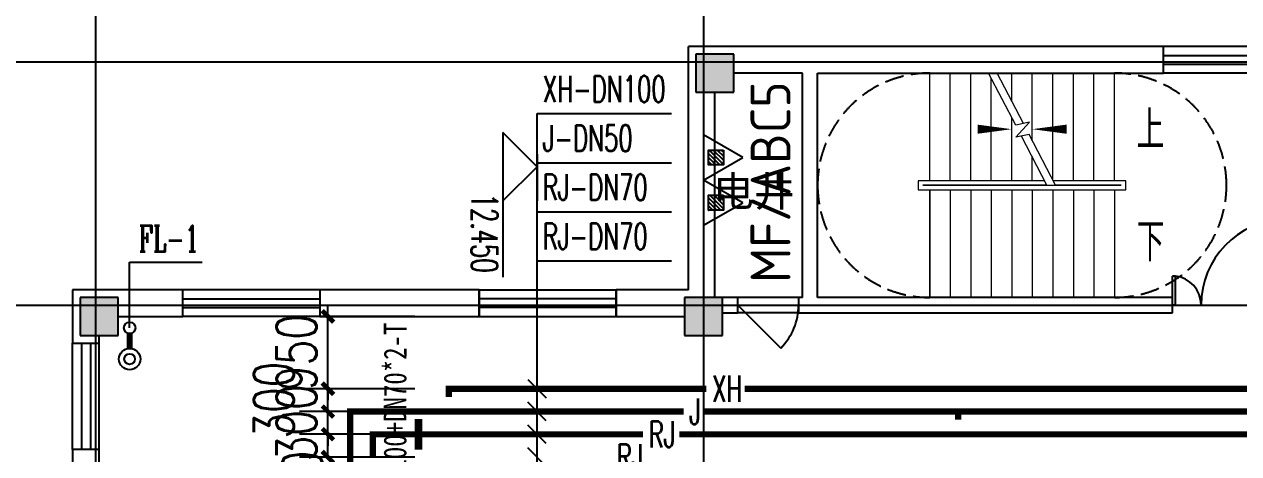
# Model space of a CAD drawing. Extents: x 0 to 2838408, y -923048 to 203859.
# Drawn here: x 2344281 to 2360257, y -678496 to -672850 of the extents above; entities that cross this region are included whole.
import ezdxf
from ezdxf.enums import TextEntityAlignment as Align

# ---------------------------------------------------------------- set-up
doc = ezdxf.new("R2010")
doc.units = 0
doc.header["$LTSCALE"] = 1000
doc.linetypes.add('DASH', pattern=[0.35, 0.25, -0.1])
doc.layers.add('A-FLOR-STRS', color=8, linetype='Continuous', lineweight=0)
for name, color, linetype in [('CLAYER', 7, 'Continuous'), ('COLUMN', 9, 'Continuous'), ('DIM_SYMB', 3, 'Continuous'), ('DIM_废水', 3, 'Continuous'), ('DIM_热给水', 3, 'Continuous'), ('DOOR_FIRE', 4, 'Continuous'), ('DOTE', 8, 'Continuous'), ('EQUIP_污水', 7, 'Continuous'), ('EQUIP_灭火器', 7, 'Continuous'), ('PIPE-废水', 31, 'Continuous'), ('PIPE-消防', 1, 'Continuous'), ('PIPE-热给水', 5, 'Continuous'), ('PIPE-给水', 3, 'Continuous'), ('PUB_HATCH', 8, 'Continuous'), ('PUB_TEXT', 7, 'Continuous'), ('STAIR', 2, 'Continuous'), ('TEXT_消防', 7, 'Continuous'), ('TEXT_灭火器', 7, 'Continuous'), ('TEXT_热给水', 7, 'Continuous'), ('TEXT_给水', 7, 'Continuous'), ('TWT_DIM', 3, 'Continuous'), ('TWT_ELEV', 3, 'Continuous'), ('VPIPE-废水', 31, 'Continuous'), ('WALL', 9, 'Continuous'), ('WINDOW', 4, 'Continuous'), ('XREF', 8, 'Continuous'), ('抗震支吊架', 2, 'Continuous')]:
    doc.layers.add(name, color=color, linetype=linetype)
doc.styles.add('_TCH_DIM', font='SIMPLEX', dxfattribs={"bigfont": 'GBCBIG'})
doc.styles.add('_TCH_DIM_T3', font='SIMPLEX', dxfattribs={"width": 0.75, "bigfont": 'HZTXT'})
doc.styles.add('_TWT_DIM_ELE', font='SIMPLEX', dxfattribs={"width": 0.8, "height": 2.3, "bigfont": 'HZTXT'})
doc.styles.add('_TWT_PIPEDN', font='SIMPLEX', dxfattribs={"width": 0.8, "height": 2.3, "bigfont": 'HZTXT'})
doc.styles.add('_TWT_PIPETEXT', font='SIMPLEX', dxfattribs={"width": 0.8, "height": 2.3, "bigfont": 'HZTXT'})
doc.styles.add('_TWT_SERIAL', font='COMPLEX', dxfattribs={"width": 0.8, "height": 2.3, "bigfont": 'HZTXT'})
doc.styles.add('kzcad', font='', dxfattribs={"width": 0.8})
doc.styles.get("Standard").update_dxf_attribs({"font": 'geniso.shx', "bigfont": 'hztxt.shx'})
doc.styles.add('黑体', font='')
doc.styles.get('kzcad').set_extended_font_data('SimSun')
doc.styles.get('黑体').set_extended_font_data('SimHei')
doc.dimstyles.new('_TWT_ARCH&&150', dxfattribs={"dimtxt": 525, "dimasz": 150, "dimexe": 375, "dimexo": 450, "dimgap": 150, "dimtad": 1, "dimdec": 0, "dimzin": 0, "dimdsep": 46, "dimtxsty": '_TCH_DIM_T3', "dimblk": 'ARCHTICK', "dimcen": 0.09, "dimclrt": 7, "dimazin": 2, "dimtfac": 1, "dimtdec": 0, "dimtix": 1, "dimtmove": 2, "dimatfit": 3, "dimfxl": 1, "dimtolj": 1, "dimtzin": 0, "dimarcsym": 0})

# ---------------------------------------------------------------- blocks, each defined once
blk = doc.blocks.new('$DorLib2D$00000114')
at = {"color": 0}
blk.add_line((0.5, 0), (-0.207, 0.707), dxfattribs=at)
blk.add_arc((0.5, 0), 1, 135, 180, dxfattribs=at)
blk = doc.blocks.new('$DorLib2D$00000225')
at = {"color": 0}
for p, q in [((0.475, -0.001), (0.475, 0.752)), ((0.475, 0.752), (0.5, 0.752)), ((0.5, -0.001), (0.5, 0.752)), ((-0.5, 0), (-0.5, 0.252)), ((-0.475, 0.252), (-0.5, 0.252)), ((-0.475, 0), (-0.475, 0.252)), ((-0.475, 0), (-0.5, 0)), ((0.475, -0.001), (0.5, -0.001))]:
    blk.add_line(p, q, dxfattribs=at)
for centre, radius, start, end in [((0.505, -0.002), 0.755, 92.2493, 179.7238), ((-0.501, 0.003), 0.251, 359.7899, 84.0974)]:
    blk.add_arc(centre, radius, start, end, dxfattribs=at)
blk = doc.blocks.new('$WINLIB2D$00000001')
at = {"color": 0}
for points in [[(-0.5, 0.5), (-0.5, -0.5)], [(-0.5, 0.5), (0.5, 0.5)], [(0.5, -0.5), (0.5, 0.5)], [(0.5, 0.1667), (-0.5, 0.1667)], [(0.5, -0.1667), (-0.5, -0.1667)], [(-0.5, -0.5), (0.5, -0.5)]]:
    blk.add_lwpolyline(points, dxfattribs=at)
blk = doc.blocks.new('4F1')
at = {"layer": 'PUB_HATCH'}
for points in [[(2353616.7, -673241.3), (2353116.7, -673241.3), (2353116.7, -673741.3), (2353616.7, -673741.3)], [(2345516.7, -676441.3), (2345016.7, -676441.3), (2345016.7, -676941.3), (2345516.7, -676941.3)], [(2353466.7, -676441.3), (2352966.7, -676441.3), (2352966.7, -676941.3), (2353466.7, -676941.3)]]:
    blk.add_hatch(color=256, dxfattribs=at).paths.add_polyline_path(points)
at = {"layer": 'A-FLOR-STRS'}
for p, q in [((2356191.7, -673491.3), (2354716.7, -673491.3)), ((2354716.7, -673491.3), (2354716.7, -676441.3)), ((2356967.2, -673491.3), (2356191.7, -673491.3)), ((2356191.7, -674906.3), (2356191.7, -673491.3)), ((2356191.7, -674906.3), (2356191.7, -673491.3)), ((2356461.7, -674906.3), (2356461.7, -673491.3)), ((2356731.7, -674906.3), (2356731.7, -673491.3)), ((2357324, -674178), (2356967.2, -673491.3)), ((2358621.7, -673491.3), (2357079.9, -673491.3)), ((2357425.1, -674155.6), (2357079.9, -673491.3)), ((2357271.7, -673860.5), (2357271.7, -673491.3)), ((2357541.7, -674380.2), (2357541.7, -673491.3)), ((2357811.7, -674899.8), (2357811.7, -673491.3)), ((2358081.7, -674906.3), (2358081.7, -673491.3)), ((2358351.7, -674906.3), (2358351.7, -673491.3)), ((2358621.7, -674906.3), (2358621.7, -673491.3)), ((2357001.7, -674906.3), (2357001.7, -673557.8)), ((2357271.7, -674906.3), (2357271.7, -674077.4)), ((2357506.3, -674137.7), (2357324, -674178)), ((2357324.5, -674335.8), (2357506.3, -674137.7)), ((2357498.7, -674297.3), (2357324.5, -674335.8)), ((2357733.6, -674966.3), (2357397.6, -674319.7)), ((2357846.3, -674966.3), (2357498.7, -674297.3)), ((2357541.7, -674906.3), (2357541.7, -674597)), ((2357702.4, -674906.3), (2356041.7, -674906.3)), ((2356041.7, -674906.3), (2356041.7, -675026.3)), ((2357733.6, -674966.3), (2356101.7, -674966.3)), ((2356101.7, -674966.3), (2356101.7, -674966.3)), ((2356101.7, -674966.3), (2357733.6, -674966.3)), ((2357733.6, -674966.3), (2356191.7, -674966.3)), ((2356191.7, -674966.3), (2358621.7, -674966.3)), ((2358771.7, -674906.3), (2357815.1, -674906.3)), ((2358621.7, -674966.3), (2357846.3, -674966.3)), ((2358711.7, -674966.3), (2357846.3, -674966.3)), ((2357846.3, -674966.3), (2358711.7, -674966.3)), ((2358621.7, -674966.3), (2358621.7, -674966.3)), ((2358711.7, -674966.3), (2358711.7, -674966.3)), ((2358771.7, -675026.3), (2358771.7, -674906.3)), ((2356041.7, -675026.3), (2358771.7, -675026.3)), ((2356191.7, -675026.3), (2356191.7, -676441.3)), ((2356191.7, -676441.3), (2356191.7, -675026.3)), ((2356461.7, -675026.3), (2356461.7, -676441.3)), ((2356731.7, -675026.3), (2356731.7, -676441.3)), ((2357001.7, -675026.3), (2357001.7, -676441.3)), ((2357271.7, -675026.3), (2357271.7, -676441.3)), ((2357541.7, -675026.3), (2357541.7, -676441.3)), ((2357811.7, -675026.3), (2357811.7, -676441.3)), ((2358081.7, -675026.3), (2358081.7, -676441.3)), ((2358351.7, -675026.3), (2358351.7, -676441.3)), ((2358621.7, -675026.3), (2358621.7, -676441.3)), ((2354716.7, -676441.3), (2356191.7, -676441.3)), ((2356191.7, -676441.3), (2358621.7, -676441.3))]:
    blk.add_line(p, q, dxfattribs=at)
at = {"layer": 'COLUMN'}
for p, q in [((2353616.7, -673241.3), (2353116.7, -673241.3)), ((2353116.7, -673241.3), (2353116.7, -673741.3)), ((2353616.7, -673741.3), (2353616.7, -673241.3)), ((2353116.7, -673741.3), (2353616.7, -673741.3)), ((2345516.7, -676441.3), (2345016.7, -676441.3)), ((2345016.7, -676441.3), (2345016.7, -676941.3)), ((2345516.7, -676941.3), (2345516.7, -676441.3)), ((2353466.7, -676441.3), (2352966.7, -676441.3)), ((2352966.7, -676441.3), (2352966.7, -676941.3)), ((2353466.7, -676941.3), (2353466.7, -676441.3)), ((2345016.7, -676941.3), (2345516.7, -676941.3)), ((2352966.7, -676941.3), (2353466.7, -676941.3))]:
    blk.add_line(p, q, dxfattribs=at)
at = {"layer": 'DIM_SYMB'}
for points in [[(2358756.7, -675703.8, 0, 0, 0), (2355454.2, -675703.8, 0, 0, 0), (2355454.2, -674228.8, 0, 0, 0), (2357271.7, -674228.8, 0, 120, 0), (2356821.7, -674228.8, 0, 0, 0)], [(2358756.7, -674228.8, 0, 0, 0), (2357541.7, -674228.8, 0, 120, 0), (2357991.7, -674228.8, 0, 0, 0)]]:
    blk.add_lwpolyline(points, format="xyseb", dxfattribs=at)
at = {"layer": 'DOOR_FIRE'}
for p, q in [((2354466.7, -676441.3, 100), (2353666.7, -676441.3, 100)), ((2354466.7, -676641.3, 100), (2353666.7, -676641.3, 100))]:
    blk.add_line(p, q, dxfattribs=at)
at = {"layer": 'DOTE'}
for p, q in [((2345216.7, -606941.3), (2345216.7, -690141.3)), ((2353216.7, -606941.3), (2353216.7, -690141.3)), ((2343216.7, -673341.3), (2364264.3, -673341.3)), ((2343216.7, -676541.3), (2453916.7, -676541.3))]:
    blk.add_line(p, q, dxfattribs=at)
at = {"layer": 'STAIR', "color": 9, "linetype": 'DASH'}
for p, q in [((2354716.7, -674966.3), (2354716.7, -674966.3)), ((2360096.7, -674966.3), (2360096.7, -674966.3))]:
    blk.add_line(p, q, dxfattribs=at)
for points in [[(2356191.7, -673491.3, 0.4142136), (2354716.7, -674966.3)], [(2358621.7, -673491.3, -0.4142136), (2360096.7, -674966.3)], [(2356191.7, -676441.3, -0.4142136), (2354716.7, -674966.3)], [(2358621.7, -676441.3, 0.4142136), (2360096.7, -674966.3)]]:
    blk.add_lwpolyline(points, format="xyb", dxfattribs=at)
at = {"layer": 'WALL'}
for p, q in [((2354616.7, -673141.3), (2353016.7, -673141.3)), ((2353016.7, -676341.3), (2353016.7, -673141.3)), ((2359266.7, -673141.3), (2354616.7, -673141.3)), ((2359266.7, -673491.3), (2359266.7, -673141.3)), ((2354516.7, -673491.3), (2353616.7, -673491.3)), ((2354516.7, -676441.3), (2354516.7, -673491.3)), ((2354716.7, -676441.3), (2354716.7, -673491.3)), ((2354716.7, -673491.3), (2359266.7, -673491.3)), ((2353366.7, -676441.3), (2353366.7, -673741.3)), ((2344916.7, -676341.3), (2344916.7, -677041.3)), ((2346366.7, -676341.3), (2344916.7, -676341.3)), ((2346366.7, -676691.3), (2346366.7, -676341.3)), ((2350266.7, -676341.3), (2348166.7, -676341.3)), ((2348166.7, -676341.3), (2348166.7, -676691.3)), ((2350266.7, -676691.3), (2350266.7, -676341.3)), ((2353016.7, -676341.3), (2352066.7, -676341.3)), ((2352066.7, -676341.3), (2352066.7, -676691.3)), ((2353666.7, -676441.3), (2353466.7, -676441.3)), ((2353666.7, -676641.3), (2353666.7, -676441.3)), ((2354516.7, -676441.3), (2354466.7, -676441.3)), ((2354466.7, -676441.3), (2354466.7, -676641.3)), ((2359386.7, -676441.3), (2354716.7, -676441.3)), ((2359386.7, -676641.3), (2359386.7, -676441.3)), ((2345516.7, -676691.3), (2346366.7, -676691.3)), ((2348166.7, -676691.3), (2350266.7, -676691.3)), ((2352066.7, -676691.3), (2352966.7, -676691.3)), ((2353466.7, -676641.3), (2353666.7, -676641.3)), ((2354466.7, -676641.3), (2354616.7, -676641.3)), ((2354616.7, -676641.3), (2359386.7, -676641.3)), ((2344916.7, -677041.3), (2345266.7, -677041.3)), ((2345266.7, -677041.3), (2345266.7, -676941.3)), ((2345266.7, -678441.3), (2344916.7, -678441.3)), ((2344916.7, -678441.3), (2344916.7, -678941.3)), ((2345266.7, -678841.3), (2345266.7, -678441.3))]:
    blk.add_line(p, q, dxfattribs=at)
at = {"layer": 'DOOR_FIRE', "zscale": 200, "rotation": 180}
for name, p, xscale, yscale in [('$DorLib2D$00000225', (2360136.7, -676541.3), -1500, -1500), ('$DorLib2D$00000114', (2354066.7, -676541.3), 800, 800)]:
    blk.add_blockref(name, p, dxfattribs=dict(at, xscale=xscale, yscale=yscale))
at = {"layer": 'WINDOW', "yscale": -350}
for p, xscale, zscale, rotation in [((2359966.7, -673316.3), 1400, 1400, 180), ((2347266.7, -676516.3), 1800, 1800, 180), ((2351166.7, -676516.3), -1800, -1800, 180), ((2345091.7, -677741.3), 1400, 1400, 89.99999999999444)]:
    blk.add_blockref('$WINLIB2D$00000001', p, dxfattribs=dict(at, xscale=xscale, zscale=zscale, rotation=rotation))
at = {"layer": 'CLAYER', "style": '黑体'}
blk.add_text('电井', height=394.3, dxfattribs=at).set_placement((2353339.4, -675242.4))
at = {"layer": 'PUB_TEXT', "color": 7, "style": '_TCH_DIM'}
for s, p in [('上', (2358914.2, -674491.3)), ('下', (2358914.2, -675966.3))]:
    blk.add_text(s, height=506.4, dxfattribs=at).set_placement(p)
blk = doc.blocks.new('_ArchTick')
at = {"color": 0, "linetype": 'ByBlock', "const_width": 0.4}
blk.add_lwpolyline([(-0.5, -0.5), (0.5, 0.5)], dxfattribs=at)
blk = doc.blocks.new('*D3027')
at = {"layer": 'Defpoints', "color": 0, "linetype": 'ByBlock', "transparency": 16777216}
for p in [(2348275, -678241), (2349867, -678241), (2349867, -678541)]:
    blk.add_point(p, dxfattribs=at)
at = {"layer": 'TWT_DIM', "color": 0, "linetype": 'ByBlock', "lineweight": -2, "transparency": 16777216}
for p, q in [((2349417, -678241), (2347900, -678241)), ((2348275, -678541), (2348275, -678241)), ((2349417, -678541), (2347900, -678541))]:
    blk.add_line(p, q, dxfattribs=at)
at = {"layer": 'TWT_DIM', "color": 0, "linetype": 'ByBlock', "lineweight": -2, "transparency": 16777216, "xscale": 150, "yscale": 150, "zscale": 150}
for p, rotation in [((2348275, -678241), 90), ((2348275, -678541), 270)]:
    blk.add_blockref('_ArchTick', p, dxfattribs=dict(at, rotation=rotation))
at = {"layer": 'TWT_DIM', "color": 7, "linetype": 'ByBlock', "transparency": 16777216, "insert": (2347938, -678961), "char_height": 525, "attachment_point": 5, "rotation": 90, "style": '_TCH_DIM_T3'}
blk.add_mtext('\\A1;300', dxfattribs=at)
blk = doc.blocks.new('*D3028')
at = {"layer": 'Defpoints', "color": 0, "linetype": 'ByBlock', "transparency": 16777216}
for p in [(2348275, -677941), (2349867, -677941), (2349867, -678241)]:
    blk.add_point(p, dxfattribs=at)
at = {"layer": 'TWT_DIM', "color": 0, "linetype": 'ByBlock', "lineweight": -2, "transparency": 16777216}
for p, q in [((2348275, -677941), (2348275, -677791)), ((2349417, -677941), (2347900, -677941)), ((2348275, -678241), (2348275, -677941)), ((2349417, -678241), (2347900, -678241)), ((2348275, -678241), (2348275, -678391))]:
    blk.add_line(p, q, dxfattribs=at)
at = {"layer": 'TWT_DIM', "color": 0, "linetype": 'ByBlock', "lineweight": -2, "transparency": 16777216, "xscale": 150, "yscale": 150, "zscale": 150}
for p, rotation in [((2348275, -677941), 270), ((2348275, -678241), 90)]:
    blk.add_blockref('_ArchTick', p, dxfattribs=dict(at, rotation=rotation))
at = {"layer": 'TWT_DIM', "color": 7, "linetype": 'ByBlock', "transparency": 16777216, "insert": (2347863, -678091), "char_height": 525, "attachment_point": 5, "rotation": 90, "style": '_TCH_DIM_T3'}
blk.add_mtext('\\A1;300', dxfattribs=at)
blk = doc.blocks.new('*D3029')
at = {"layer": 'Defpoints', "color": 0, "linetype": 'ByBlock', "transparency": 16777216}
for p in [(2348275, -677641), (2349867, -677641), (2349867, -677941)]:
    blk.add_point(p, dxfattribs=at)
at = {"layer": 'TWT_DIM', "color": 0, "linetype": 'ByBlock', "lineweight": -2, "transparency": 16777216}
for p, q in [((2349417, -677641), (2347900, -677641)), ((2348275, -677941), (2348275, -677641)), ((2349417, -677941), (2347900, -677941))]:
    blk.add_line(p, q, dxfattribs=at)
at = {"layer": 'TWT_DIM', "color": 0, "linetype": 'ByBlock', "lineweight": -2, "transparency": 16777216, "xscale": 150, "yscale": 150, "zscale": 150}
for p, rotation in [((2348275, -677641), 90), ((2348275, -677941), 270)]:
    blk.add_blockref('_ArchTick', p, dxfattribs=dict(at, rotation=rotation))
at = {"layer": 'TWT_DIM', "color": 7, "linetype": 'ByBlock', "transparency": 16777216, "insert": (2347563, -677791), "char_height": 525, "attachment_point": 5, "rotation": 90, "style": '_TCH_DIM_T3'}
blk.add_mtext('\\A1;300', dxfattribs=at)
blk = doc.blocks.new('*D3030')
at = {"layer": 'Defpoints', "color": 0, "linetype": 'ByBlock', "transparency": 16777216}
for p in [(2348275, -676691), (2349867, -676691), (2349867, -677641)]:
    blk.add_point(p, dxfattribs=at)
at = {"layer": 'TWT_DIM', "color": 0, "linetype": 'ByBlock', "lineweight": -2, "transparency": 16777216}
for p, q in [((2348275, -676691), (2348275, -676541)), ((2349417, -676691), (2347900, -676691)), ((2348275, -677641), (2348275, -676691)), ((2349417, -677641), (2347900, -677641)), ((2348275, -677641), (2348275, -677791))]:
    blk.add_line(p, q, dxfattribs=at)
at = {"layer": 'TWT_DIM', "color": 0, "linetype": 'ByBlock', "lineweight": -2, "transparency": 16777216, "xscale": 150, "yscale": 150, "zscale": 150}
for p, rotation in [((2348275, -676691), 270), ((2348275, -677641), 90)]:
    blk.add_blockref('_ArchTick', p, dxfattribs=dict(at, rotation=rotation))
at = {"layer": 'TWT_DIM', "color": 7, "linetype": 'ByBlock', "transparency": 16777216, "insert": (2347863, -677166), "char_height": 525, "attachment_point": 5, "rotation": 90, "style": '_TCH_DIM_T3'}
blk.add_mtext('\\A1;950', dxfattribs=at)
blk = doc.blocks.new('$TwtSys$00000138')
for radius in [93.8, 46.9]:
    blk.add_circle((0, 0, 0), radius)
blk = doc.blocks.new('$TwtSys$00000546')
h = blk.add_hatch()
h.set_pattern_fill('ANSI31', color=256, scale=200, style=0)
h.set_pattern_definition([(45, (-38543.802, -6670.83), (-17.67767, 17.67767), [])])
h.paths.add_polyline_path([(-65, 174), (65, 174), (65, 44), (-65, 44)])
for points in [[(0, 344), (-198, 0), (198, 0)], [(-65, 174), (65, 174), (65, 44), (-65, 44)]]:
    blk.add_lwpolyline(points, close=True)

msp = doc.modelspace()

# ---------------------------------------------------------------- hatches: boundary and pattern name
at = {"layer": 'PIPE-消防'}
for points in [[(2349866.7, -677641.3), (2349825.5, -677641.3), (2349825.5, -677600)], [(2349866.7, -677641.3), (2349866.7, -677600), (2349825.5, -677600)]]:
    msp.add_hatch(color=256, dxfattribs=at).paths.add_polyline_path(points)
at = {"layer": 'PIPE-热给水'}
for points in [[(2348866.7, -678241.3), (2348825.5, -678241.3), (2348825.5, -678200)], [(2348866.7, -678241.3), (2348866.7, -678200), (2348825.5, -678200)]]:
    msp.add_hatch(color=256, dxfattribs=at).paths.add_polyline_path(points)
at = {"layer": 'PIPE-给水'}
for points in [[(2348566.7, -677941.3), (2348525.5, -677941.3), (2348525.5, -677900)], [(2348566.7, -677941.3), (2348566.7, -677900), (2348525.5, -677900)]]:
    msp.add_hatch(color=256, dxfattribs=at).paths.add_polyline_path(points)

# ---------------------------------------------------------------- linework, layer by layer
at = {"layer": 'DIM_废水', "linetype": 'ByBlock'}
for p, q in [((2345666.7, -676841.3), (2345666.7, -675976.6)), ((2345666.7, -675976.6), (2346621.7, -675976.6))]:
    msp.add_line(p, q, dxfattribs=at)
at = {"layer": 'DIM_热给水', "linetype": 'ByBlock'}
for p, q in [((2351026.3, -675959.1), (2351026.3, -674024.1)), ((2351026.3, -674024.1), (2352794.1, -674024.1)), ((2351026.3, -674669.1), (2352794.1, -674669.1)), ((2351026.3, -675314.1), (2352794.1, -675314.1)), ((2351026.3, -678616.3), (2351026.3, -675959.1)), ((2351026.3, -675959.1), (2352794.1, -675959.1)), ((2350904.3, -677519.3), (2351148.3, -677763.3)), ((2351148.3, -678063.3), (2350904.3, -677819.3)), ((2351148.3, -678363.3), (2350904.3, -678119.3)), ((2351148.3, -678663.3), (2350904.3, -678419.3))]:
    msp.add_line(p, q, dxfattribs=at)
at = {"layer": 'PIPE-废水', "linetype": 'ByBlock', "ltscale": 1.5, "const_width": 82.5}
msp.add_lwpolyline([(2345666.7, -676916.3), (2345666.7, -677110.5)], dxfattribs=at)
at = {"layer": 'PIPE-消防', "ltscale": 1.5, "const_width": 82.5}
for points in [[(2349866.7, -677750), (2349866.7, -677641.3)], [(2349866.7, -677641.3), (2353251.2, -677641.3)], [(2353758.7, -677641.3), (2361630.1, -677641.3)]]:
    msp.add_lwpolyline(points, dxfattribs=at)
at = {"layer": 'PIPE-热给水', "ltscale": 1.5, "const_width": 82.5}
for points in [[(2348866.7, -678241.3), (2348866.7, -678541.3)], [(2352420.2, -678241.3), (2348866.7, -678241.3)], [(2360894.5, -678241.3), (2352896.2, -678241.3)]]:
    msp.add_lwpolyline(points, dxfattribs=at)
at = {"layer": 'PIPE-给水', "ltscale": 1.5, "const_width": 82.5}
for points in [[(2348566.7, -677941.3), (2348566.7, -679616.3)], [(2352954, -677941.3), (2348566.7, -677941.3)], [(2356566.7, -677941.3), (2353209.1, -677941.3)], [(2356566.7, -677941.3), (2356566.7, -678050)], [(2361380.6, -677941.3), (2356566.7, -677941.3)]]:
    msp.add_lwpolyline(points, dxfattribs=at)
at = {"layer": 'TWT_ELEV', "linetype": 'ByBlock'}
for p, q in [((2351026.3, -674721.9), (2350576.3, -674271.9)), ((2350576.3, -674271.9), (2350576.3, -676172.9)), ((2351026.3, -674557.8), (2351026.3, -675171.9)), ((2351026.3, -674721.9), (2350576.3, -675171.9))]:
    msp.add_line(p, q, dxfattribs=at)
at = {"layer": 'VPIPE-废水', "linetype": 'ByBlock'}
msp.add_circle((2345666.7, -676841.3), 75, dxfattribs=at)
at = {"layer": '抗震支吊架', "color": 2, "const_width": 100}
msp.add_lwpolyline([(2349466.7, -678441.3), (2349466.7, -678041.3)], dxfattribs=at)

# ---------------------------------------------------------------- block references
at = {"layer": 'EQUIP_污水', "linetype": 'ByBlock', "xscale": 1.5, "yscale": 1.5, "zscale": 1.5, "rotation": 90}
msp.add_blockref('$TwtSys$00000138', (2345666.7, -677251.1), dxfattribs=at)
at = {"layer": 'EQUIP_灭火器', "linetype": 'ByBlock', "xscale": 1.5, "yscale": 1.5, "zscale": 1.5, "rotation": 270}
for p in [(2353216.7, -674600), (2353216.7, -675195.2)]:
    msp.add_blockref('$TwtSys$00000546', p, dxfattribs=at)
at = {"layer": 'XREF'}
msp.add_blockref('4F1', (0, 0), dxfattribs=at)

# ---------------------------------------------------------------- texts
at = {"layer": 'DIM_废水', "color": 7, "linetype": 'ByBlock', "style": '_TWT_SERIAL', "width": 0.64}
msp.add_text('FL-1', height=345, dxfattribs=at).set_placement((2345785.2, -675838.6))
at = {"layer": 'DIM_热给水', "color": 7, "linetype": 'ByBlock', "style": '_TWT_PIPEDN', "width": 0.64}
for s, p in [('XH-DN100', (2351101.3, -673874.1)), ('RJ-DN70', (2351101.3, -675164.1)), ('RJ-DN70', (2351101.3, -675809.1))]:
    msp.add_text(s, height=345, dxfattribs=at).set_placement(p)
at = {"layer": 'DIM_热给水', "color": 251, "linetype": 'ByBlock', "style": '_TWT_PIPEDN', "width": 0.64}
msp.add_text('J-DN50', height=345, dxfattribs=at).set_placement((2351101.3, -674519.1))
at = {"layer": 'TEXT_消防', "linetype": 'ByBlock', "style": '_TWT_PIPETEXT', "width": 0.64}
msp.add_text('XH', height=345, dxfattribs=at).set_placement((2353326.2, -677813.8))
at = {"layer": 'TEXT_灭火器', "linetype": 'ByBlock'}
msp.add_text('MF/ABC5', height=525, rotation=90, dxfattribs=at).set_placement((2354360.3, -676247.2))
at = {"layer": 'TEXT_热给水', "linetype": 'ByBlock', "style": '_TWT_PIPETEXT', "width": 0.64}
for p in [(2352495.2, -678413.8), (2352071.9, -678713.8)]:
    msp.add_text('RJ', height=345, dxfattribs=at).set_placement(p)
at = {"layer": 'TEXT_给水', "linetype": 'ByBlock', "style": '_TWT_PIPETEXT', "width": 0.64}
msp.add_text('J', height=345, dxfattribs=at).set_placement((2353029, -678113.8))
at = {"layer": 'TWT_ELEV', "color": 7, "linetype": 'ByBlock', "style": '_TWT_DIM_ELE', "width": 0.64}
msp.add_text('12.450', height=345, rotation=270, dxfattribs=at).set_placement((2350162.3, -675076.5))
at = {"layer": '抗震支吊架', "color": 2, "style": 'kzcad', "width": 0.8}
msp.add_text('KZS-DN100+DN70*2-T', height=300, rotation=89.88539, dxfattribs=at).set_placement((2349306.7, -678241.3), align=Align.CENTER)

# ---------------------------------------------------------------- dimensions: what is measured, and where the dimension line sits
at = {"layer": 'TWT_DIM', "linetype": 'ByBlock'}
for p1, p2, picture, middle in [((2349866.7, -677641.3), (2349866.7, -676691.3), '*D3030', (2347862.7, -677166.3)), ((2349866.7, -678241.3), (2349866.7, -677941.3), '*D3028', (2347862.7, -678091.3))]:
    dim = msp.add_aligned_dim(p1=p1, p2=p2, distance=1591.6, dimstyle='_TWT_ARCH&&150', dxfattribs=at)
    dim.commit()
    dim.dimension.update_dxf_attribs({"geometry": picture, "text_midpoint": middle})
for base, p1, p2, picture, middle in [((2348275.2, -677641.3), (2349866.7, -677941.3), (2349866.7, -677641.3), '*D3029', (2347562.7, -677791.3)), ((2348275.2, -678241.3), (2349866.7, -678541.3), (2349866.7, -678241.3), '*D3027', (2347937.7, -678961.3))]:
    dim = msp.add_linear_dim(base=base, p1=p1, p2=p2, angle=90, dimstyle='_TWT_ARCH&&150', dxfattribs=at)
    dim.commit()
    dim.dimension.update_dxf_attribs({"geometry": picture, "text_midpoint": middle, "dimtype": 129})

doc.saveas('drawing.dxf')
